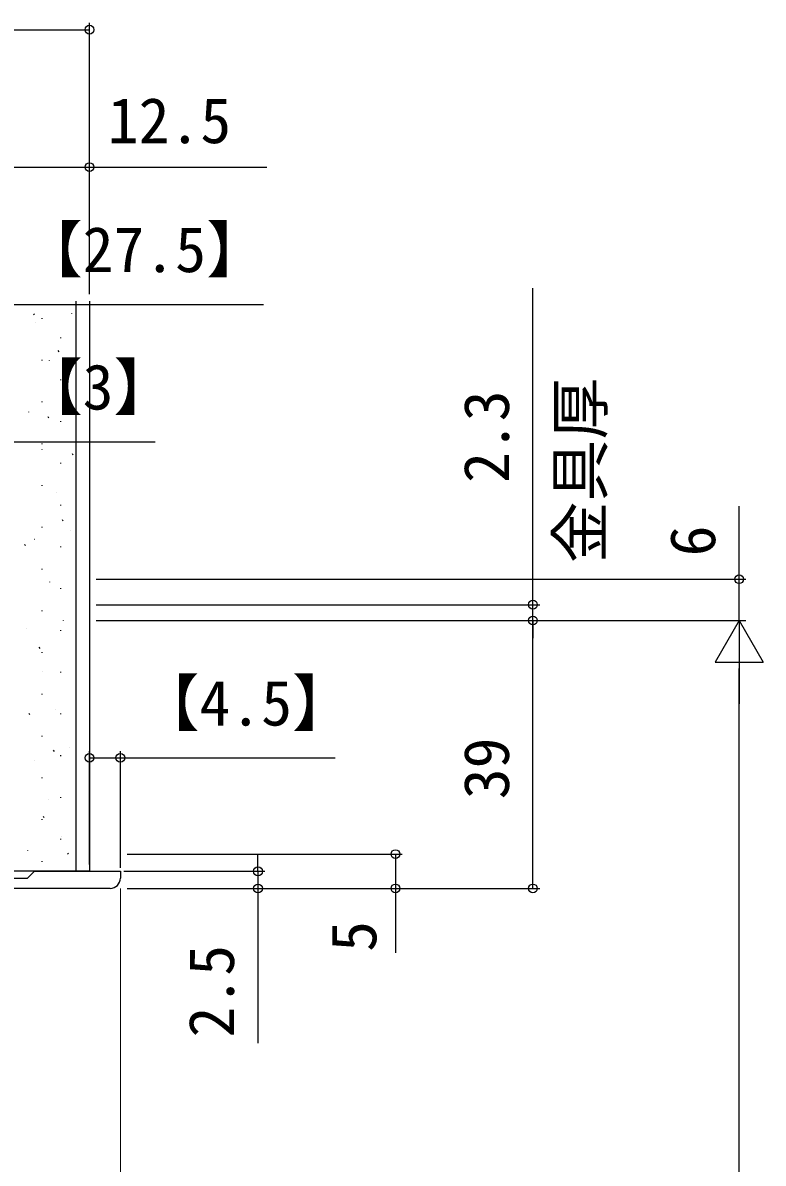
# Model space of a CAD drawing. Units: millimetres, scale not verified. Extents: x -525 to 525, y -808 to 806.
# Drawn here: x -265.1 to -157.4, y 236.6 to 402.6 of the extents above; entities that cross this region are included whole.
import ezdxf
from ezdxf.enums import TextEntityAlignment as Align

# ---------------------------------------------------------------- set-up
doc = ezdxf.new("R2010")
doc.units = ezdxf.units.MM
doc.header["$LTSCALE"] = 4
for name, color, linetype in [('0-3_YKK_11', 7, 'Continuous'), ('0-7_YKK_D', 6, 'Continuous'), ('0-9_YSS_K', 3, 'Continuous')]:
    doc.layers.add(name, color=color, linetype=linetype)
doc.layers.add('0-4_YKK_12', color=5, linetype='Continuous', lineweight=18)
doc.styles.add('ＭＳ ゴシック', font='')
doc.styles.get('ＭＳ ゴシック').set_extended_font_data('MS Gothic')

msp = doc.modelspace()

# ---------------------------------------------------------------- linework, layer by layer
at = {"layer": '0-3_YKK_11'}
for points in [[(-271.175, 315.599), (-271.175, 278.099), (-264.375, 278.099), (-263.375, 279.099), (-250.875, 279.099), (-250.875, 278.099)], [(-252.375, 276.599), (-275.375, 276.599), (-275.375, 279.099), (-274.375, 279.099), (-274.375, 277.599), (-272.375, 277.599), (-272.375, 287.799), (-274.375, 287.799), (-274.375, 286.299), (-275.375, 286.299), (-275.375, 288.799), (-272.375, 288.799), (-272.375, 306.299), (-277.175, 306.299), (-277.875, 305.599), (-278.175, 305.599), (-279.075, 305.899), (-279.075, 306.742), (-278.166, 306.439), (-277.506, 307.099), (-272.375, 307.099), (-272.375, 310.699), (-275.498, 310.699)]]:
    msp.add_lwpolyline(points, dxfattribs=at)
msp.add_arc((-252.375, 278.099), 1.5, 270.00001, 359.99999, dxfattribs=at)
at = {"layer": '0-4_YKK_12', "color": 2}
msp.add_line((-250.872, 92.104), (-250.872, 276.599), dxfattribs=at)
at = {"layer": '0-7_YKK_D'}
for p, q in [((-255.375, 363.1), (-255.375, 402.599)), ((-421.375, 401.599), (-255.375, 401.599)), ((-255.375, 363.1), (-255.375, 382.599)), ((-190.859, 317.899), (-190.859, 363.994)), ((-254.375, 321.599), (-159.859, 321.599)), ((-254.375, 317.899), (-189.859, 317.899)), ((-190.859, 315.599), (-190.859, 317.899)), ((-254.375, 315.599), (-159.859, 315.599)), ((-254.375, 315.599), (-189.859, 315.599)), ((-254.375, 315.599), (-189.859, 315.599)), ((-234.369, 315.599), (-159.859, 315.599)), ((-190.859, 276.599), (-190.859, 315.599)), ((-190.859, 315.599), (-190.859, 313.049)), ((-160.859, 315.599), (-164.359, 309.537)), ((-160.859, 315.599), (-157.359, 309.537)), ((-160.859, 315.599), (-160.859, 303.475)), ((-164.359, 309.537), (-157.359, 309.537)), ((-160.859, 99.104), (-160.859, 308.599)), ((-255.375, 280.099), (-255.375, 296.599)), ((-250.875, 279.599), (-250.875, 296.599)), ((-249.875, 281.602), (-209.859, 281.602)), ((-230.855, 279.089), (-230.854, 281.639)), ((-250.375, 279.099), (-229.855, 279.089)), ((-230.855, 279.089), (-230.856, 276.59)), ((-249.875, 276.599), (-229.856, 276.589)), ((-249.875, 276.599), (-189.859, 276.599)), ((-249.875, 276.599), (-209.859, 276.599)), ((-230.856, 276.59), (-230.867, 254.069))]:
    msp.add_line(p, q, dxfattribs=at)
for points in [[(-267.875, 381.599), (-255.375, 381.599), (-229.575, 381.599)], [(-295.372, 361.599), (-267.875, 361.599), (-230.057, 361.599)], [(-270.875, 341.599), (-267.875, 341.599), (-245.807, 341.599)], [(-160.859, 315.599), (-160.859, 321.599), (-160.859, 332.263)], [(-255.375, 295.599), (-250.875, 295.599), (-219.603, 295.599)], [(-210.859, 281.602), (-210.859, 276.599), (-210.859, 267.233)]]:
    msp.add_lwpolyline(points, dxfattribs=at)
for centre in [(-255.375, 401.599), (-255.375, 381.599), (-160.859, 321.599), (-190.859, 317.899), (-190.859, 315.599), (-190.859, 315.599), (-255.375, 295.599), (-250.875, 295.599), (-210.859, 281.602), (-230.855, 279.089), (-230.856, 276.59), (-210.859, 276.599), (-190.859, 276.599)]:
    msp.add_circle(centre, 0.637, dxfattribs=at)
at = {"layer": '0-9_YSS_K'}
for p, q in [((-257.375, 362.1), (-257.375, 279.099)), ((-255.375, 362.1), (-255.375, 279.099)), ((-263.519, 360.26), (-263.409, 360.093)), ((-257.967, 360.263), (-257.961, 360.244)), ((-263.192, 358.971), (-263.185, 358.952)), ((-262.32, 359.622), (-262.32, 359.522)), ((-259.57, 356.772), (-259.57, 356.672)), ((-259.959, 354.881), (-259.849, 354.715)), ((-262.32, 353.542), (-262.32, 353.442)), ((-261.249, 353.485), (-261.242, 353.466)), ((-259.57, 350.692), (-259.57, 350.592)), ((-262.32, 347.462), (-262.32, 347.362)), ((-259.039, 347.245), (-259.032, 347.226)), ((-264.263, 345.953), (-264.257, 345.934)), ((-261.437, 345.276), (-261.327, 345.109)), ((-259.57, 344.612), (-259.57, 344.512)), ((-262.321, 340.467), (-262.314, 340.448)), ((-262.32, 341.382), (-262.32, 341.282)), ((-257.877, 339.897), (-257.767, 339.731)), ((-259.57, 338.532), (-259.57, 338.432)), ((-262.32, 335.302), (-262.32, 335.202)), ((-260.111, 334.226), (-260.104, 334.207)), ((-259.57, 332.452), (-259.57, 332.352)), ((-262.32, 329.222), (-262.32, 329.122)), ((-259.355, 330.292), (-259.245, 330.125)), ((-263.393, 327.448), (-263.386, 327.429)), ((-258.135, 328.646), (-258.128, 328.627)), ((-264.802, 326.682), (-264.691, 326.516)), ((-259.57, 326.372), (-259.57, 326.272)), ((-262.32, 323.142), (-262.32, 323.042)), ((-261.183, 321.208), (-261.176, 321.189)), ((-259.57, 320.292), (-259.57, 320.192)), ((-262.32, 317.062), (-262.32, 316.962)), ((-259.207, 315.627), (-259.2, 315.609)), ((-264.464, 314.43), (-264.458, 314.411)), ((-259.57, 314.212), (-259.57, 314.112)), ((-262.72, 311.699), (-262.609, 311.532)), ((-262.32, 310.982), (-262.32, 310.882)), ((-262.255, 308.189), (-262.248, 308.17)), ((-259.57, 308.132), (-259.57, 308.032)), ((-262.32, 304.902), (-262.32, 304.802)), ((-260.278, 302.609), (-260.272, 302.59)), ((-264.198, 302.093), (-264.087, 301.926)), ((-259.57, 302.052), (-259.57, 301.952)), ((-262.32, 298.822), (-262.32, 298.722)), ((-260.638, 296.715), (-260.527, 296.548)), ((-259.57, 295.972), (-259.57, 295.872)), ((-258.336, 297.123), (-258.329, 297.104)), ((-263.326, 295.171), (-263.32, 295.152)), ((-262.32, 292.742), (-262.32, 292.642)), ((-261.35, 289.59), (-261.344, 289.572)), ((-259.57, 289.892), (-259.57, 289.792)), ((-262.32, 286.662), (-262.32, 286.562)), ((-262.116, 287.109), (-262.005, 286.943)), ((-259.407, 284.104), (-259.401, 284.085)), ((-259.57, 283.812), (-259.57, 283.712)), ((-264.398, 282.152), (-264.392, 282.133)), ((-262.32, 280.582), (-262.32, 280.482)), ((-258.556, 281.731), (-258.445, 281.564)), ((-255.375, 279.099), (-267.875, 279.099))]:
    msp.add_line(p, q, dxfattribs=at)

# ---------------------------------------------------------------- texts
at = {"layer": '0-7_YKK_D', "style": 'ＭＳ ゴシック'}
for s, p in [('12.5', (-252.705, 383.099)), ('【27.5】', (-265.359, 364.326)), ('【3】', (-265.359, 344.326)), ('【4.5】', (-248.359, 298.326))]:
    msp.add_text(s, height=6.598, dxfattribs=at).set_placement(p, align=Align.BOTTOM_LEFT)
for s, rotation, p in [('金具厚', 90, (-178.722, 323.937)), ('2.3', 90, (-192.359, 335.621)), ('6', 90, (-162.359, 324.933)), ('39', 90, (-192.359, 289.579)), ('5', 90, (-211.659, 267.369)), ('2.5', 89.973, (-232.367, 254.905))]:
    msp.add_text(s, height=6.598, rotation=rotation, dxfattribs=at).set_placement(p, align=Align.BOTTOM_LEFT)

doc.saveas('drawing.dxf')
